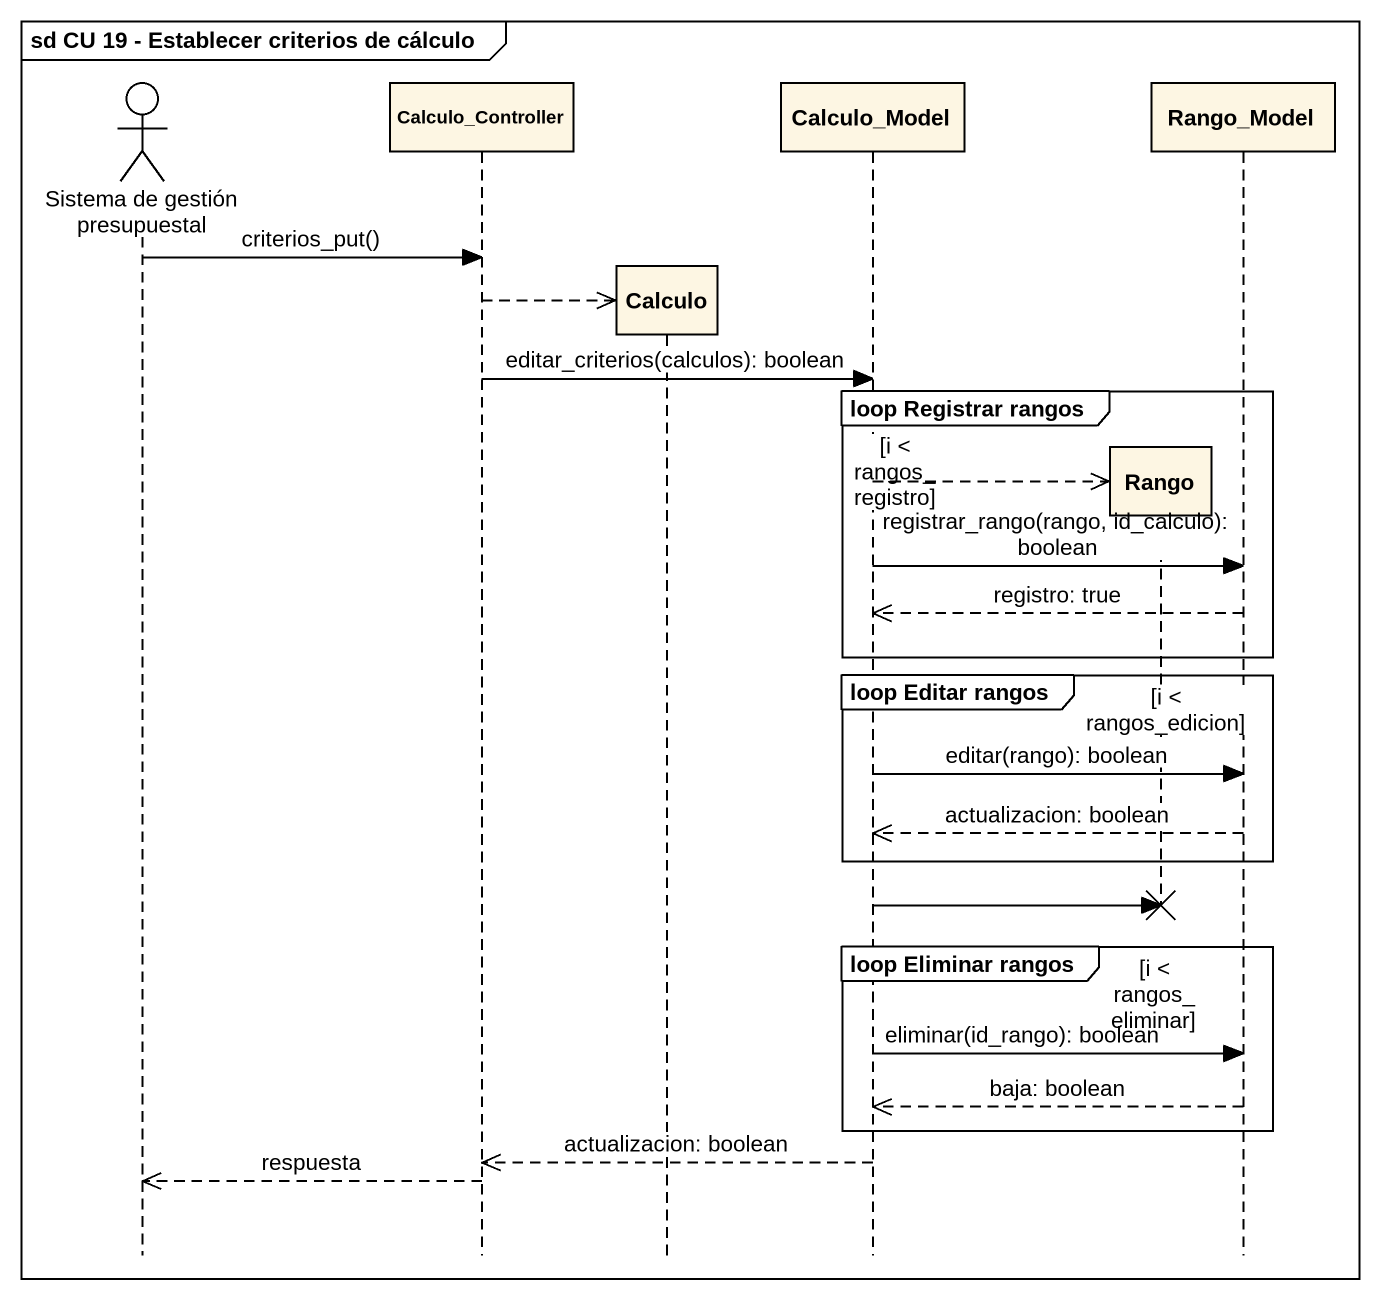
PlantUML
@startuml
mainframe sd CU 19 - Establecer criterios de cálculo
hide footbox
actor "Sistema de gestión presupuestal" as Sistema_de_gestión
participant Calculo_Controller
participant Calculo
participant Calculo_Model
participant Rango
participant Rango_Model

Sistema_de_gestión -> Calculo_Controller : criterios_put()
Calculo_Controller -->> Calculo **
Calculo_Controller -> Calculo_Model : editar_criterios(calculos): boolean
group loop Registrar rangos [i < rangos_registro]
  Calculo_Model -->> Rango **
  Calculo_Model -> Rango_Model : registrar_rango(rango, id_calculo): boolean
  Rango_Model -->> Calculo_Model : registro: true
end
group loop Editar rangos [i < rangos_edicion]
  Calculo_Model -> Rango_Model : editar(rango): boolean
  Rango_Model -->> Calculo_Model : actualizacion: boolean
end
Calculo_Model -> Rango !!
group loop Eliminar rangos [i < rangos_eliminar]
  Calculo_Model -> Rango_Model : eliminar(id_rango): boolean
  Rango_Model -->> Calculo_Model : baja: boolean
end
Calculo_Model -->> Calculo_Controller : actualizacion: boolean
Calculo_Controller -->> Sistema_de_gestión : respuesta
@enduml
